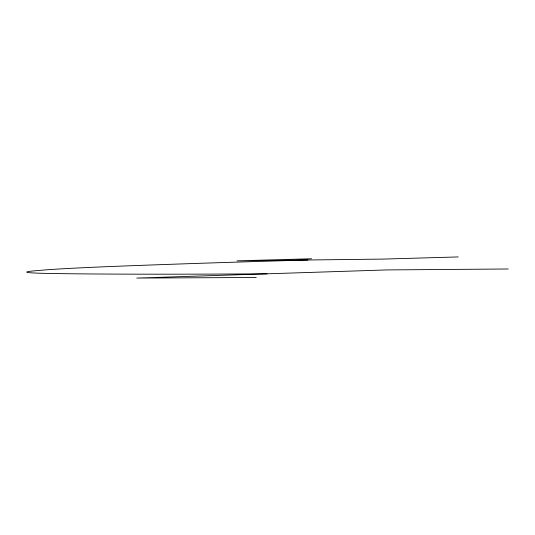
<?xml version="1.0" encoding="UTF-8"?>
<svg xmlns="http://www.w3.org/2000/svg" width="535" height="535" viewBox="0 0 535 535"><rect width="100%" height="100%" fill="white"/><g stroke="black" fill="none" stroke-linecap="round" stroke-linejoin="round"><path stroke-width="0.8" d="M311.537 258.766L237.072 260.846L383.154 259.087L458.274 256.934M508.25 268.991L386.772 269.928L136.813 278.066L256.245 277.484M267.045 273.826A653.803 10.332 -1 0 1 48.043 273.425A248.762 4.42 -1.2 0 1 39.356 270.429A307.572 5.43 -1.2 0 1 123.732 266.009A861.189 18.484 -0.9 0 1 307.913 259.997"/></g></svg>
